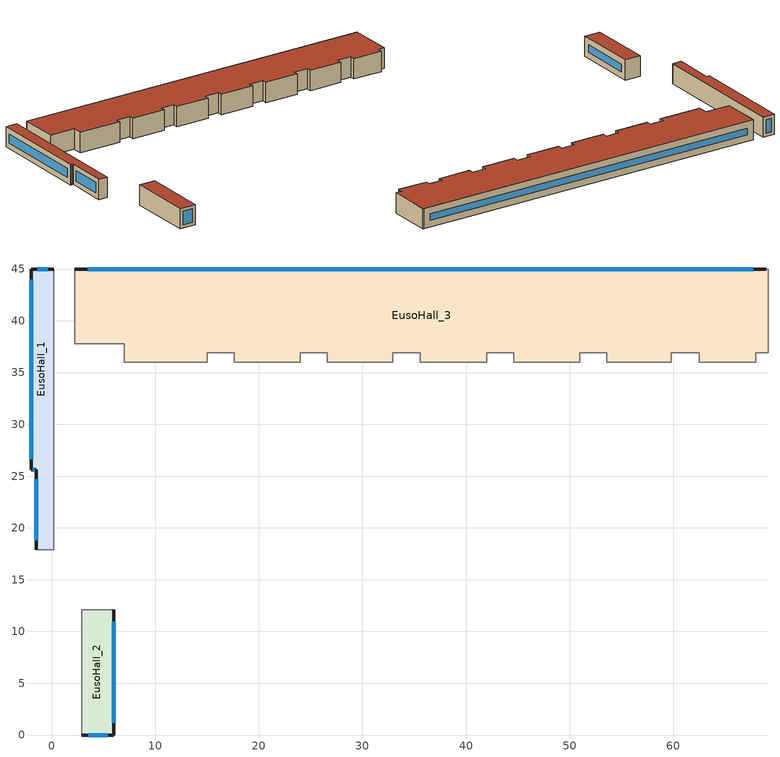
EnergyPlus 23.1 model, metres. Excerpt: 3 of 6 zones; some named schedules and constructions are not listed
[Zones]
EusoHall_3
 floor outside (90.1-2019 Nonresidential CZ 0 Exterior Floor (Mass)): 2.2,45 69.2,45 69.2,36.9 68,36.9 68,36 62.5,36 62.5,36.9 59.8,36.9 59.8,36 53.6,36 53.6,36.9 51,36.9 51,36 44.6,36 44.6,36.9 42,36.9 42,36 35.6,36 35.6,36.9 32.9,36.9 32.9,36 26.6,36 26.6,36.9 24,36.9 24,36 17.6,36 17.6,36.9 15,36.9 15,36 7,36 7,37.8 2.2,37.8 z24.3
 wall outside (90.1-2019 Nonresidential CZ 0 Exterior Wall (Mass)): 69,45 2.2,45 z24.3:28
 wall to EusoHall_0 (Interior Partition (Mass)_FLIPPED): 2.2,45 2.2,44.8 2.2,37.8 7,37.8 7,36 15,36 15,36.9 17.6,36.9 17.6,36 24,36 24,36.9 26.6,36.9 26.6,36 32.9,36 32.9,36.9 35.6,36.9 35.6,36 42,36 42,36.9 44.6,36.9 44.6,36 51,36 51,36.9 53.6,36.9 53.6,36 59.8,36 59.8,36.9 62.5,36.9 62.5,36 68,36 68,36.9 69.2,36.9 69.2,45 69,45 z24.3:28
 window (90.1-2019 Nonresidential CZ 0 Glazing (Operable)): 67.73,45 3.47,45 z25.57:26.73
 roof outside (90.1-2019 Nonresidential CZ 0 Exterior Roof (Mass)): 2.2,37.8 7,37.8 7,36 15,36 15,36.9 17.6,36.9 17.6,36 24,36 24,36.9 26.6,36.9 26.6,36 32.9,36 32.9,36.9 35.6,36.9 35.6,36 42,36 42,36.9 44.6,36.9 44.6,36 51,36 51,36.9 53.6,36.9 53.6,36 59.8,36 59.8,36.9 62.5,36.9 62.5,36 68,36 68,36.9 69.2,36.9 69.2,45 2.2,45 z28
EusoHall_2
 floor outside (90.1-2019 Nonresidential CZ 0 Exterior Floor (Mass)): 6,12.1 6,0 2.9,0 2.9,12.1 z24.3
 wall outside (90.1-2019 Nonresidential CZ 0 Exterior Wall (Mass)): 2.9,0 6,0 6,12.1 z24.3:28
 wall to EusoHall_0 (Interior Partition (Mass)_FLIPPED): 6,12.1 2.9,12.1 2.9,0 z24.3:28
 window (90.1-2019 Nonresidential CZ 0 Glazing (Operable)): 3.52,0 5.38,0 z24.92:27.38; 6,1.16 6,10.94 z25.46:26.84
 roof outside (90.1-2019 Nonresidential CZ 0 Exterior Roof (Mass)): 6,12.1 2.9,12.1 2.9,0 6,0 z28
EusoHall_1
 floor outside (90.1-2019 Nonresidential CZ 0 Exterior Floor (Mass)): 0.2,45 0.2,17.9 -1.5,17.9 -1.5,25.6 -2,25.6 -2,45 z24.3
 wall outside (90.1-2019 Nonresidential CZ 0 Exterior Wall (Mass)): 0.2,45 -2,45 -2,25.6 -1.5,25.6 -1.5,17.9 z24.3:28
 wall to EusoHall_0 (Interior Partition (Mass)_FLIPPED): -1.5,17.9 0.2,17.9 0.2,45 z24.3:28
 window (90.1-2019 Nonresidential CZ 0 Glazing (Operable)): -0.41,45 -1.39,45 z24.91:27.39; -2,43.98 -2,26.62 z25.32:26.98; -1.86,25.6 -1.64,25.6 z24.44:27.86; -1.5,24.71 -1.5,18.79 z25.19:27.11
 roof outside (90.1-2019 Nonresidential CZ 0 Exterior Roof (Mass)): 0.2,45 -2,45 -2,25.6 -1.5,25.6 -1.5,17.9 0.2,17.9 z28
[Schedule:Week:Daily]
NatVentAvail_EusoHall_1_23: 6332da91-6cb7-4e90-ba8b-073c3e1837ad, 5251327c-bfd3-4e71-80db-f106157e0657, 2290c739-f353-4add-b95b-0aedbdd68777, 6750acf9-ab4a-4d98-94d9-d8b52facf7e1, e586412e-b895-4e4e-b078-714fafe3a846, ad0ec491-3aae-4741-9c12-1140657b87df, fe0dd225-4426-4ae1-9c8d-a87b33ae09ce, 6332da91-6cb7-4e90-ba8b-073c3e1837ad, 6332da91-6cb7-4e90-ba8b-073c3e1837ad, 6332da91-6cb7-4e90-ba8b-073c3e1837ad, 6332da91-6cb7-4e90-ba8b-073c3e1837ad, 6332da91-6cb7-4e90-ba8b-073c3e1837ad
NatVentAvail_EusoHall_1_24: e7bb535f-ec1d-4bcd-8f81-7833b6e4e2ae, 9383ca57-2c72-4463-9f47-794b61ca077d, 1a9b58b7-69dc-4faa-92b9-279820640946, 70484c85-b08a-4185-84bb-f313d11248bb, a32e5667-9f0d-49aa-9e64-19b7eb3d30b8, a91c502f-f23f-461c-98e9-a5471328e4f8, 95b9d926-6209-47f5-8451-d26393a212fe, e7bb535f-ec1d-4bcd-8f81-7833b6e4e2ae, e7bb535f-ec1d-4bcd-8f81-7833b6e4e2ae, e7bb535f-ec1d-4bcd-8f81-7833b6e4e2ae, e7bb535f-ec1d-4bcd-8f81-7833b6e4e2ae, e7bb535f-ec1d-4bcd-8f81-7833b6e4e2ae
NatVentAvail_EusoHall_1_25: 1edee476-4edf-44b1-a94d-8d0edb7acb16, 1c868e6c-b88b-456f-8f46-5778f23aefe0, 5fd22a9b-c18b-4093-975e-b50c7c07103a, 0a22c916-97b4-40ad-87dc-a29a9220976a, 988decd0-f76e-4f87-951f-a30457a9fa5f, 4d7f4514-3e4d-40ca-8067-8f43f37723d0, 1c726b32-6b5b-4bb8-95fc-ea8906bbaad4, 1edee476-4edf-44b1-a94d-8d0edb7acb16, 1edee476-4edf-44b1-a94d-8d0edb7acb16, 1edee476-4edf-44b1-a94d-8d0edb7acb16, 1edee476-4edf-44b1-a94d-8d0edb7acb16, 1edee476-4edf-44b1-a94d-8d0edb7acb16
NatVentAvail_EusoHall_1_26: f8dcb6b4-ebec-4f6c-8191-e7ba92919c07, d5ae455c-a958-4a6c-9e41-4b0b38a74ebd, bde2c56b-4361-41d9-b355-b8dd38fb5c4e, d19ead4f-3e38-4db7-b9ec-1d1ea436d8a3, 2ba33d3c-1061-42c9-b026-82399e52281a, a16a9faa-3cd2-4f3e-add9-5a3951247587, ba9fbe95-753f-47ca-9cdb-1fe0445726a4, f8dcb6b4-ebec-4f6c-8191-e7ba92919c07, f8dcb6b4-ebec-4f6c-8191-e7ba92919c07, f8dcb6b4-ebec-4f6c-8191-e7ba92919c07, f8dcb6b4-ebec-4f6c-8191-e7ba92919c07, f8dcb6b4-ebec-4f6c-8191-e7ba92919c07
NatVentAvail_EusoHall_1_27: a84c1b10-7703-4686-b6c3-cf9acc3fea8f, eed62e88-95fb-4ce1-9b38-c6df1d8e1af1, 630980d9-8902-4e20-9ac0-89335beabf06, 13f38636-2bac-432e-847a-adfdc9194c85, b416d6df-a64c-4eea-b8f3-2886ccfbdb23, 6b6dcbf5-174e-4058-ba4a-4106a9a94838, ea169772-6d7a-4a90-91d7-1874f9286222, a84c1b10-7703-4686-b6c3-cf9acc3fea8f, a84c1b10-7703-4686-b6c3-cf9acc3fea8f, a84c1b10-7703-4686-b6c3-cf9acc3fea8f, a84c1b10-7703-4686-b6c3-cf9acc3fea8f, a84c1b10-7703-4686-b6c3-cf9acc3fea8f
NatVentAvail_EusoHall_1_28: 3b8db116-1390-4be8-af33-2cd8fadc5e96, 4d4fdc87-ff44-4e13-86fc-deb57da8cdbc, d6793a14-2117-424e-b304-d24f7b105812, 680d5fcc-4b0f-43a7-88dc-dcbf6110573c, a62795c8-ae2f-479b-8b2a-efbee84d4a41, 3c3bc4a7-a5be-4f7e-890a-8d99ca10a4fa, 1b76eefe-7f16-4676-b9a8-cb36c499929d, 3b8db116-1390-4be8-af33-2cd8fadc5e96, 3b8db116-1390-4be8-af33-2cd8fadc5e96, 3b8db116-1390-4be8-af33-2cd8fadc5e96, 3b8db116-1390-4be8-af33-2cd8fadc5e96, 3b8db116-1390-4be8-af33-2cd8fadc5e96
NatVentAvail_EusoHall_1_29: 4b6cbc39-6e61-4849-b834-cf73fa18cad1, aed4cdc0-1afd-46ed-93a3-c0daf048304e, 2fc78e8c-145d-469e-867f-d31e39dc1db3, 9fe5029f-f59a-4003-9e20-82971140e3f3, a62795c8-ae2f-479b-8b2a-efbee84d4a41, a62795c8-ae2f-479b-8b2a-efbee84d4a41, b2623c84-30bb-45ff-968b-e432784ad543, 4b6cbc39-6e61-4849-b834-cf73fa18cad1, 4b6cbc39-6e61-4849-b834-cf73fa18cad1, 4b6cbc39-6e61-4849-b834-cf73fa18cad1, 4b6cbc39-6e61-4849-b834-cf73fa18cad1, 4b6cbc39-6e61-4849-b834-cf73fa18cad1
NatVentAvail_EusoHall_1_30: 2a71c9bf-f2c1-4135-b168-4a3af735b26f, 12e6eca9-dd67-4397-9863-61e16ffc4975, 2d71a0b3-c385-4601-be2e-941a834e1a31, 2ba98c4c-b84b-402c-9cef-1ce06a952d0e, df5e249e-ea07-4329-8bb8-99729bff8e30, 515c7bda-063f-41eb-b1d3-3388e0668c56, 68f537b6-ac60-475f-96c9-e475e707f2ef, 2a71c9bf-f2c1-4135-b168-4a3af735b26f, 2a71c9bf-f2c1-4135-b168-4a3af735b26f, 2a71c9bf-f2c1-4135-b168-4a3af735b26f, 2a71c9bf-f2c1-4135-b168-4a3af735b26f, 2a71c9bf-f2c1-4135-b168-4a3af735b26f
NatVentAvail_EusoHall_1_31: dfeb5df1-5a8f-42a6-aabb-e041f6552c42, c20bbf53-fd2c-42a1-8c83-1330fafab85f, 2fc78e8c-145d-469e-867f-d31e39dc1db3, c180077d-3b4b-4fca-8dd9-515284b14c2a, 89626969-bf3f-44a1-a49a-98616fb6d30f, 00e41467-ed2c-40bc-aa20-027d061c53b3, 27a01c53-35be-4686-bdf2-c10ee0f89b88, dfeb5df1-5a8f-42a6-aabb-e041f6552c42, dfeb5df1-5a8f-42a6-aabb-e041f6552c42, dfeb5df1-5a8f-42a6-aabb-e041f6552c42, dfeb5df1-5a8f-42a6-aabb-e041f6552c42, dfeb5df1-5a8f-42a6-aabb-e041f6552c42
NatVentAvail_EusoHall_1_32: 0fe7a610-fe7d-4ea9-bfcc-90b976f5bf19, 52d3edce-1fea-4ae9-8c25-2cee5d679851, 69a1a365-3daf-4386-b226-56382142d12a, 907e19f1-5563-4a37-a7e9-5540e3199aa3, c492e35e-0b02-4401-a850-d3cc184a6bbc, c5a6402a-54b2-4851-a452-f7504cdb09b4, c744326d-348f-43f1-ad7f-aa15d6f33643, 0fe7a610-fe7d-4ea9-bfcc-90b976f5bf19, 0fe7a610-fe7d-4ea9-bfcc-90b976f5bf19, 0fe7a610-fe7d-4ea9-bfcc-90b976f5bf19, 0fe7a610-fe7d-4ea9-bfcc-90b976f5bf19, 0fe7a610-fe7d-4ea9-bfcc-90b976f5bf19
NatVentAvail_EusoHall_1_33: 1754b8b1-c9d0-47d2-9bd6-c50d634462c6, 14978eca-2cb9-4f39-9ef9-770ede1feb44, d901ede9-aa1b-4e92-9598-01c9d31b0c65, 3d474086-ead6-4eae-86b9-8521adb8a140, ed631690-b153-414f-acb6-9f6d3ce11064, 574608b6-f41a-4539-928d-7d11991f8290, b0daf371-94ef-4199-9e17-4dbf58050579, 1754b8b1-c9d0-47d2-9bd6-c50d634462c6, 1754b8b1-c9d0-47d2-9bd6-c50d634462c6, 1754b8b1-c9d0-47d2-9bd6-c50d634462c6, 1754b8b1-c9d0-47d2-9bd6-c50d634462c6, 1754b8b1-c9d0-47d2-9bd6-c50d634462c6
NatVentAvail_EusoHall_1_34: 20b713a8-363e-49ef-b0c3-04cb13ab1945, 604d2e72-c169-4e57-967f-4565381169e9, c4a5be5d-b1e8-40b9-97ab-b14309f03059, 70efff3a-b57d-49f0-b939-dcbbc8b39556, 7052b2f6-53ab-4006-9394-acaad20a71f6, ecde4507-26a4-4c47-a5b8-fddd19792a43, 41a55157-20fe-49b1-b2fc-b01e32d22061, 20b713a8-363e-49ef-b0c3-04cb13ab1945, 20b713a8-363e-49ef-b0c3-04cb13ab1945, 20b713a8-363e-49ef-b0c3-04cb13ab1945, 20b713a8-363e-49ef-b0c3-04cb13ab1945, 20b713a8-363e-49ef-b0c3-04cb13ab1945
NatVentAvail_EusoHall_1_35: 7b8e8a05-7ab5-4d53-bc57-8796bb1e1499, 5135558e-81a2-4f99-b606-50918e3867ca, 5aaacf09-a89b-4841-90d7-da246790599a, 59d094f6-d023-4a98-9f4f-71d2e1375dce, 8efe621b-6eeb-42b2-b0d3-468a9ee4ecbf, c726c0ee-592a-4f4f-8428-e5f6c6eb65f6, 3bc45728-f52d-47c9-9121-b7fd922b2e3c, 7b8e8a05-7ab5-4d53-bc57-8796bb1e1499, 7b8e8a05-7ab5-4d53-bc57-8796bb1e1499, 7b8e8a05-7ab5-4d53-bc57-8796bb1e1499, 7b8e8a05-7ab5-4d53-bc57-8796bb1e1499, 7b8e8a05-7ab5-4d53-bc57-8796bb1e1499
NatVentAvail_EusoHall_1_36: 6b120e39-42dc-40a0-a3a5-a1eb81612cd1, b12a2cd2-5c25-4b79-90c2-75a77b51c77a, bb856838-7258-4e61-8b3b-c03c68a46f4b, e0a4c034-3030-46ee-bd48-ada2e6c875eb, 1a5acf1f-7d6f-4398-be55-5149b4694c56, 2ab80318-d16e-4ac4-a0ab-bc35d36eb3f5, 5fd22a9b-c18b-4093-975e-b50c7c07103a, 6b120e39-42dc-40a0-a3a5-a1eb81612cd1, 6b120e39-42dc-40a0-a3a5-a1eb81612cd1, 6b120e39-42dc-40a0-a3a5-a1eb81612cd1, 6b120e39-42dc-40a0-a3a5-a1eb81612cd1, 6b120e39-42dc-40a0-a3a5-a1eb81612cd1
NatVentAvail_EusoHall_1_37: a62795c8-ae2f-479b-8b2a-efbee84d4a41, 71852969-91b0-4599-844a-5cf60245c418, 1e54a98e-a466-4bce-bfbc-ade52299f837, 549c9a82-a44d-447d-8ef1-37cb97dc57c2, de779cb4-203f-48a2-bc42-aabfa4bdee96, 18e58098-65c4-4b0d-9ea7-b0fd42394141, 81aebc70-f1ac-4522-a4af-15ac4887c04f, a62795c8-ae2f-479b-8b2a-efbee84d4a41, a62795c8-ae2f-479b-8b2a-efbee84d4a41, a62795c8-ae2f-479b-8b2a-efbee84d4a41, a62795c8-ae2f-479b-8b2a-efbee84d4a41, a62795c8-ae2f-479b-8b2a-efbee84d4a41
NatVentAvail_EusoHall_1_38: 6f73c7b3-c3e5-4ad4-81b0-0fd7dc873b02, 9fc4ddae-0017-4718-816f-6c04cf4db179, 6b120e39-42dc-40a0-a3a5-a1eb81612cd1, 9eefdaef-ada9-4f8e-90eb-5d117234d36a, d767e852-24ed-49d0-b0ea-9acfed05660c, 4405e9f8-4af8-4ef3-b652-02a3c0e96519, 1db3d948-5c77-4c33-b793-20e5a1880f78, 6f73c7b3-c3e5-4ad4-81b0-0fd7dc873b02, 6f73c7b3-c3e5-4ad4-81b0-0fd7dc873b02, 6f73c7b3-c3e5-4ad4-81b0-0fd7dc873b02, 6f73c7b3-c3e5-4ad4-81b0-0fd7dc873b02, 6f73c7b3-c3e5-4ad4-81b0-0fd7dc873b02
NatVentAvail_EusoHall_1_39: 313731ce-c7df-472e-9bd9-8085fefb7663, e0811fa4-4559-4f8a-a4c0-96764c17b3b3, 25c959fa-2b45-4741-b170-c6ba072dd97e, 6bd842a5-7d6e-48c8-8eae-dd142926ea7b, a65f11e3-1d7f-4fa0-a5b4-c3673c2b8c20, 93e412e1-dab8-4248-9e68-22964aad8e07, a62795c8-ae2f-479b-8b2a-efbee84d4a41, 313731ce-c7df-472e-9bd9-8085fefb7663, 313731ce-c7df-472e-9bd9-8085fefb7663, 313731ce-c7df-472e-9bd9-8085fefb7663, 313731ce-c7df-472e-9bd9-8085fefb7663, 313731ce-c7df-472e-9bd9-8085fefb7663
NatVentAvail_EusoHall_1_40: 9fe5029f-f59a-4003-9e20-82971140e3f3, fb57eaea-ed6e-41d2-9f34-c0dd448db9ef, 52eac430-4feb-49ac-9b21-4d8ceba82405, cfd56535-ab03-482b-a854-fe428066eb2f, 6d9761a4-8871-4979-b235-5988a06dda80, f5e22a26-b5b4-49d5-9f0c-a905d4433357, 44474703-29d1-47da-b76e-ed6790843992, 9fe5029f-f59a-4003-9e20-82971140e3f3, 9fe5029f-f59a-4003-9e20-82971140e3f3, 9fe5029f-f59a-4003-9e20-82971140e3f3, 9fe5029f-f59a-4003-9e20-82971140e3f3, 9fe5029f-f59a-4003-9e20-82971140e3f3
NatVentAvail_EusoHall_1_41: d2a302a8-2629-487d-9e00-572bfd9795de, 8ae38a0c-3cee-44aa-bd9d-a1b606dec63b, 4abefa05-676d-4938-8afc-989a7441bb60, a9f03eed-c432-4c09-84b8-2e2f4344c2f8, fd98d4a6-4708-49eb-9d14-4dad9f4542be, 63858741-1ad6-498d-9972-71cabd4a0b67, 455874d4-2800-4e73-a47e-8e144fa1d724, d2a302a8-2629-487d-9e00-572bfd9795de, d2a302a8-2629-487d-9e00-572bfd9795de, d2a302a8-2629-487d-9e00-572bfd9795de, d2a302a8-2629-487d-9e00-572bfd9795de, d2a302a8-2629-487d-9e00-572bfd9795de
NatVentAvail_EusoHall_1_42: 3dbd31de-4de5-40d6-81c2-e870b2f4ed08, 4fa58f68-1ff3-43e3-aff5-6a4b3b5ff9b8, 1b422b06-4d84-4567-b893-085be0c5f850, 6d9ab0f8-4441-4b5f-8070-4c86c229d255, 646840da-9d52-47fe-ac31-c8afd21355a4, f8984b34-d246-4d73-b15d-98454f0b202b, a5b4e966-5cc4-4f1e-9223-2c069a24de10, 3dbd31de-4de5-40d6-81c2-e870b2f4ed08, 3dbd31de-4de5-40d6-81c2-e870b2f4ed08, 3dbd31de-4de5-40d6-81c2-e870b2f4ed08, 3dbd31de-4de5-40d6-81c2-e870b2f4ed08, 3dbd31de-4de5-40d6-81c2-e870b2f4ed08
NatVentAvail_EusoHall_1_43: b3bc9d6e-74fc-4d1c-b34c-2b5daba64fad, cbb36e25-c8ba-4894-8889-73ac0f065851, a9db6f3e-0e80-460f-aaaf-8a2185ced856, f04bd815-7e4e-45b6-ab96-e8d2b0caa17f, a72f961d-a38f-46ea-8d5d-a43e35bf3f93, 297d822f-b603-48a6-b0c9-81b1d25f9821, 71b3ba28-b184-403f-ada3-2e08a5ad2f8d, b3bc9d6e-74fc-4d1c-b34c-2b5daba64fad, b3bc9d6e-74fc-4d1c-b34c-2b5daba64fad, b3bc9d6e-74fc-4d1c-b34c-2b5daba64fad, b3bc9d6e-74fc-4d1c-b34c-2b5daba64fad, b3bc9d6e-74fc-4d1c-b34c-2b5daba64fad
NatVentAvail_EusoHall_1_44: 7742809e-d05c-4098-9931-9f93e8e9eb3e, 7dfa3104-7c5d-4b68-b8eb-ad1997f8ac2b, 140f11fe-9945-4026-a095-739acdb1b53f, 33a6a80f-4318-49b7-8b49-de908e227edf, 0a50a0d6-e69e-4f0d-bac3-7126b1850e9f, d6222592-bb99-4768-b597-3d824bbfb7d1, 1a99e7ff-dbd1-49c3-961a-08f429960bf3, 7742809e-d05c-4098-9931-9f93e8e9eb3e, 7742809e-d05c-4098-9931-9f93e8e9eb3e, 7742809e-d05c-4098-9931-9f93e8e9eb3e, 7742809e-d05c-4098-9931-9f93e8e9eb3e, 7742809e-d05c-4098-9931-9f93e8e9eb3e
NatVentAvail_EusoHall_1_45: e19bfe02-f1ae-4d82-aa2a-02a573e9c0a2, 12e6eca9-dd67-4397-9863-61e16ffc4975, 7a0e5ab4-7f31-4695-a8db-0478f25194ad, 87d7bfc6-9845-4750-8d5f-f618b351ada8, 25c959fa-2b45-4741-b170-c6ba072dd97e, 3ed1bdd2-a640-4867-bee5-1c31ec0cfabd, e19bfe02-f1ae-4d82-aa2a-02a573e9c0a2, e19bfe02-f1ae-4d82-aa2a-02a573e9c0a2, e19bfe02-f1ae-4d82-aa2a-02a573e9c0a2, e19bfe02-f1ae-4d82-aa2a-02a573e9c0a2, e19bfe02-f1ae-4d82-aa2a-02a573e9c0a2, e19bfe02-f1ae-4d82-aa2a-02a573e9c0a2
NatVentAvail_EusoHall_1_46: 82e24801-b69f-45b3-b521-3b2d9a7dbb8e, 4fa58f68-1ff3-43e3-aff5-6a4b3b5ff9b8, 92fe5dc1-60db-42d3-9b4d-22f5baedfb66, 83f09b87-28e3-48be-9932-2c441c62da21, 245c7168-4c56-45d3-b860-a61e01dd92a4, 3ed1d6ff-4ed4-489f-ae1a-452bd2c13c2c, 52df999a-0989-485d-ba1e-4034a722b494, 82e24801-b69f-45b3-b521-3b2d9a7dbb8e, 82e24801-b69f-45b3-b521-3b2d9a7dbb8e, 82e24801-b69f-45b3-b521-3b2d9a7dbb8e, 82e24801-b69f-45b3-b521-3b2d9a7dbb8e, 82e24801-b69f-45b3-b521-3b2d9a7dbb8e
NatVentAvail_EusoHall_1_47: c9d1d3d0-d8c5-4911-87e4-8faf4b7b6b4e, b5ce0e9e-3299-4ff2-a6d4-5cfa7f2b74e6, 5c1228bd-317e-41e8-8630-53cdd7f532e2, 3cd71ea0-2d90-43ed-b10c-4ac39f14ad0b, 66c5cdb3-325b-40c0-88c0-793ec1f5d17c, da756e30-6436-43f5-861b-e306f3106992, 37bdd275-94f8-420d-8951-a87cfc24ec8d, c9d1d3d0-d8c5-4911-87e4-8faf4b7b6b4e, c9d1d3d0-d8c5-4911-87e4-8faf4b7b6b4e, c9d1d3d0-d8c5-4911-87e4-8faf4b7b6b4e, c9d1d3d0-d8c5-4911-87e4-8faf4b7b6b4e, c9d1d3d0-d8c5-4911-87e4-8faf4b7b6b4e
NatVentAvail_EusoHall_1_48: 782fbf5e-5271-4af4-a049-07a89cb71f1e, f846596f-d943-4e23-82c5-b6e634464abe, 3cf90825-8e4d-4cef-ac9b-dfed4be0a49f, 420ce93c-493e-4a25-aa9d-c3338832eafc, 2526d884-f032-42dd-9cff-73ee962b2508, 2054fa7c-9cd4-4bad-95fd-87c66e13ca9b, 34e1e659-6ace-4e50-901a-1ad46101fb9b, 782fbf5e-5271-4af4-a049-07a89cb71f1e, 782fbf5e-5271-4af4-a049-07a89cb71f1e, 782fbf5e-5271-4af4-a049-07a89cb71f1e, 782fbf5e-5271-4af4-a049-07a89cb71f1e, 782fbf5e-5271-4af4-a049-07a89cb71f1e
NatVentAvail_EusoHall_1_49: b06cdcaa-4498-4a2e-a3b3-064f4aeb3136, 92192b39-e0bd-44c8-9fc4-dc1a2ddd95f6, 55f7d02a-d6ed-487b-9970-117a53eff8c2, 6bbcab25-1683-4c5a-b164-204c10bd3732, f2bd2640-5c52-422b-8d4b-f8374422741e, 00df0869-7845-442a-98b6-27a331c275c0, a936810f-7387-40ed-8a14-ee3f88dff86f, b06cdcaa-4498-4a2e-a3b3-064f4aeb3136, b06cdcaa-4498-4a2e-a3b3-064f4aeb3136, b06cdcaa-4498-4a2e-a3b3-064f4aeb3136, b06cdcaa-4498-4a2e-a3b3-064f4aeb3136, b06cdcaa-4498-4a2e-a3b3-064f4aeb3136
NatVentAvail_EusoHall_1_50: d7f0ab17-82e2-4ff1-952d-7fc049c17cfd, 52eac430-4feb-49ac-9b21-4d8ceba82405, 16dc94f1-fd5a-408f-878e-9787abd902d3, 57937b1d-031b-4f51-96b3-52c97b911cdc, cca708db-de7f-4e5a-854e-22bdceb45fe7, 3d596d52-c6d1-4a93-8523-08ac53920024, 06445bb4-961d-4449-8570-0e084816a3e8, d7f0ab17-82e2-4ff1-952d-7fc049c17cfd, d7f0ab17-82e2-4ff1-952d-7fc049c17cfd, d7f0ab17-82e2-4ff1-952d-7fc049c17cfd, d7f0ab17-82e2-4ff1-952d-7fc049c17cfd, d7f0ab17-82e2-4ff1-952d-7fc049c17cfd
NatVentAvail_EusoHall_1_51: 6cfad442-184e-4924-b446-f71590110b38, bc2884a5-1d87-4352-8732-65ce3a887c29, c3ff746d-7a14-42d8-8087-b29e7ba86092, e9590571-0419-4733-8cde-668f2c4a53da, 311e8e87-0bbd-46d4-8391-47fbc9cfb7f4, 115521b5-6191-47d1-86e6-888a2dc486c2, 00e41467-ed2c-40bc-aa20-027d061c53b3, 6cfad442-184e-4924-b446-f71590110b38, 6cfad442-184e-4924-b446-f71590110b38, 6cfad442-184e-4924-b446-f71590110b38, 6cfad442-184e-4924-b446-f71590110b38, 6cfad442-184e-4924-b446-f71590110b38
NatVentAvail_EusoHall_1_52: 82b2cbb5-e1aa-4ae7-9253-4c6ed3fb4d58, 82b2cbb5-e1aa-4ae7-9253-4c6ed3fb4d58, 82b2cbb5-e1aa-4ae7-9253-4c6ed3fb4d58, 82b2cbb5-e1aa-4ae7-9253-4c6ed3fb4d58, 82b2cbb5-e1aa-4ae7-9253-4c6ed3fb4d58, 82b2cbb5-e1aa-4ae7-9253-4c6ed3fb4d58, 82b2cbb5-e1aa-4ae7-9253-4c6ed3fb4d58, 82b2cbb5-e1aa-4ae7-9253-4c6ed3fb4d58, 82b2cbb5-e1aa-4ae7-9253-4c6ed3fb4d58, 82b2cbb5-e1aa-4ae7-9253-4c6ed3fb4d58, 82b2cbb5-e1aa-4ae7-9253-4c6ed3fb4d58, 82b2cbb5-e1aa-4ae7-9253-4c6ed3fb4d58
CoolAvail_EusoHall_0_0: d7e5b99c-9d10-4d33-83fc-dfeceab2b9dc, b597310c-283d-414e-b1ba-955f8512ccf6, da290a03-564e-421a-a2da-e90a6297ec27, 6085064d-a5c8-4e2a-9ad4-9c05661dbb8e, 693212bf-7ecb-452f-a9f7-f6a538c7ec69, b114c2df-a09e-4c0f-8b00-ea96381febad, 2f37f451-55fe-4566-a07a-108e6b8668bf, d7e5b99c-9d10-4d33-83fc-dfeceab2b9dc, d7e5b99c-9d10-4d33-83fc-dfeceab2b9dc, d7e5b99c-9d10-4d33-83fc-dfeceab2b9dc, d7e5b99c-9d10-4d33-83fc-dfeceab2b9dc, d7e5b99c-9d10-4d33-83fc-dfeceab2b9dc
CoolAvail_EusoHall_0_1: c79f6948-b9f4-48a9-8736-513b95a32394, 0ce3e6b6-86ed-4d0f-88f8-02055e82c3be, 99f8109c-20de-4f73-8d95-14162c795a14, 02589146-541a-4a3e-8912-f86a4d1639e9, 6ecb99d2-e238-4e3a-a131-fe5589dfcf4f, 1af80198-2144-4769-a272-876d4b78b691, 4d83f85a-e854-4612-99e6-a343929f37aa, c79f6948-b9f4-48a9-8736-513b95a32394, c79f6948-b9f4-48a9-8736-513b95a32394, c79f6948-b9f4-48a9-8736-513b95a32394, c79f6948-b9f4-48a9-8736-513b95a32394, c79f6948-b9f4-48a9-8736-513b95a32394
CoolAvail_EusoHall_0_2: 2b1502c3-eb43-4b75-852d-5d9233ec1bb0, 2367849a-b566-4be2-9cd8-89378308cab6, 6ecb99d2-e238-4e3a-a131-fe5589dfcf4f, cedaa26c-5a1e-476a-80ab-3c63141a465f, b597310c-283d-414e-b1ba-955f8512ccf6, 9ed2f5ec-e810-4802-8e53-cdc79e9d191f, 80993026-a420-4720-b4ec-8bcc34674c03, 2b1502c3-eb43-4b75-852d-5d9233ec1bb0, 2b1502c3-eb43-4b75-852d-5d9233ec1bb0, 2b1502c3-eb43-4b75-852d-5d9233ec1bb0, 2b1502c3-eb43-4b75-852d-5d9233ec1bb0, 2b1502c3-eb43-4b75-852d-5d9233ec1bb0
CoolAvail_EusoHall_0_3: c422d4e7-1f96-4483-8e49-8b46988ff9bd, 261ceef6-f1c4-4b21-a04e-8e898b720e58, 7320faba-fa9b-41e8-9ff3-966f4524acc6, a61f660e-da6f-4b8c-967a-b691c5ed55db, 98774c40-b7a9-447d-ac85-599ab4622be6, d7e5b99c-9d10-4d33-83fc-dfeceab2b9dc, c2440778-dadd-4ac8-b9ce-6470fcf3da95, c422d4e7-1f96-4483-8e49-8b46988ff9bd, c422d4e7-1f96-4483-8e49-8b46988ff9bd, c422d4e7-1f96-4483-8e49-8b46988ff9bd, c422d4e7-1f96-4483-8e49-8b46988ff9bd, c422d4e7-1f96-4483-8e49-8b46988ff9bd
CoolAvail_EusoHall_0_4: 406e3145-7e2d-4dd9-b3f1-25beea0256e3, 57d33333-c2c5-415b-8a25-42d91ccb8363, 72d60807-47f9-45c2-bdaa-fb25205a47d5, 6ffab651-5a29-4736-9cd8-3f11e1557f05, 781aa522-5f02-456a-ab81-4925524235a2, 699be518-f2e0-4794-a592-670e1b48a712, 57d33333-c2c5-415b-8a25-42d91ccb8363, 406e3145-7e2d-4dd9-b3f1-25beea0256e3, 406e3145-7e2d-4dd9-b3f1-25beea0256e3, 406e3145-7e2d-4dd9-b3f1-25beea0256e3, 406e3145-7e2d-4dd9-b3f1-25beea0256e3, 406e3145-7e2d-4dd9-b3f1-25beea0256e3
CoolAvail_EusoHall_0_5: f3d2e44d-9f04-44e1-a340-f8053c67033d, 9c9a4937-985b-4abd-a4eb-c330f3a62d9f, a178a80b-9ef2-4349-83af-d5195f48ebee, f8b25ba7-76cb-41dd-bf4b-928c24ef8131, 58164939-f43a-44e0-96ea-f1030d54998d, e6716caf-24ff-4edb-b666-2990b67149e3, e9256029-574c-4a0b-83f0-d9f8ef9f4bcd, f3d2e44d-9f04-44e1-a340-f8053c67033d, f3d2e44d-9f04-44e1-a340-f8053c67033d, f3d2e44d-9f04-44e1-a340-f8053c67033d, f3d2e44d-9f04-44e1-a340-f8053c67033d, f3d2e44d-9f04-44e1-a340-f8053c67033d
CoolAvail_EusoHall_0_6: 3d101e56-55fe-4fa6-adc5-946978ee0cc5, c4a5be5d-b1e8-40b9-97ab-b14309f03059, 783ebd82-eb86-46a7-8430-1ca06f6c242d, 39836a7a-7b86-47be-b536-9d152f9af2cd, 48671de6-307a-4c06-9335-59ca6e47b2b9, 3a251004-3b7d-427d-8c1a-7965801f49c0, 631c5dcc-448b-4f5e-a17d-a6a710a33b7b, 3d101e56-55fe-4fa6-adc5-946978ee0cc5, 3d101e56-55fe-4fa6-adc5-946978ee0cc5, 3d101e56-55fe-4fa6-adc5-946978ee0cc5, 3d101e56-55fe-4fa6-adc5-946978ee0cc5, 3d101e56-55fe-4fa6-adc5-946978ee0cc5
CoolAvail_EusoHall_0_7: 1a4db880-6c92-445b-b783-9ccfe2ffc7f7, e6fcb527-af41-4b7e-94c3-970d9c943018, 81bc8d14-d562-4555-8d81-3a23e84ff7b1, a29f0d04-5ea6-4779-bbff-8c9ed2f9308e, 2fd3cf0c-5ea0-4a75-b431-7858e7d2ea05, e564afc8-3778-4f0e-8627-9ee1fcb77568, 6d6c107a-7172-4230-87a2-81b0437fc1dd, 1a4db880-6c92-445b-b783-9ccfe2ffc7f7, 1a4db880-6c92-445b-b783-9ccfe2ffc7f7, 1a4db880-6c92-445b-b783-9ccfe2ffc7f7, 1a4db880-6c92-445b-b783-9ccfe2ffc7f7, 1a4db880-6c92-445b-b783-9ccfe2ffc7f7
CoolAvail_EusoHall_0_8: d8065316-87cf-4211-9bed-066588f99331, d1d6934c-aefe-41d1-b502-583614adbce6, 445eba1f-d624-4612-baba-f46560e3fc74, 795c1ede-e9b3-4c74-b5f2-1e097a1777cd, 5705f5d4-99d6-48ba-bbf3-53ecd38484ec, a5563690-9c2f-46d2-9c86-66f477c4b9eb, 521c8437-9d9c-48ce-98c0-ca1b6e028930, d8065316-87cf-4211-9bed-066588f99331, d8065316-87cf-4211-9bed-066588f99331, d8065316-87cf-4211-9bed-066588f99331, d8065316-87cf-4211-9bed-066588f99331, d8065316-87cf-4211-9bed-066588f99331
CoolAvail_EusoHall_0_9: 6cc1dd10-d4be-4fed-9dbf-40c5afab066e, 70f83d97-8563-44ae-8c90-54d0c3e2e653, 521c8437-9d9c-48ce-98c0-ca1b6e028930, 36d53d1e-9647-4dca-880c-ebe5ae424f0c, 1347a47a-635e-44db-8095-ad33cd010bf4, 4c90a1be-e6e6-4e11-8031-08983c24bd5a, 3cd50061-53dd-46a6-81ac-84095c24f8b7, 6cc1dd10-d4be-4fed-9dbf-40c5afab066e, 6cc1dd10-d4be-4fed-9dbf-40c5afab066e, 6cc1dd10-d4be-4fed-9dbf-40c5afab066e, 6cc1dd10-d4be-4fed-9dbf-40c5afab066e, 6cc1dd10-d4be-4fed-9dbf-40c5afab066e
CoolAvail_EusoHall_0_10: cbbcf1aa-7bd9-4049-8100-ddac348a8daa, 521c8437-9d9c-48ce-98c0-ca1b6e028930, f7d0874d-c516-4696-b21d-aaebb8ca0ea7, 33df1978-4deb-4061-b145-8be10ad441f1, fbc37800-2ce9-4e02-9a21-16118bb82d76, b6091497-2c15-4ce2-b65b-0776d7db8506, ebb1fba6-b601-4284-8c7a-3bd8816e5b52, cbbcf1aa-7bd9-4049-8100-ddac348a8daa, cbbcf1aa-7bd9-4049-8100-ddac348a8daa, cbbcf1aa-7bd9-4049-8100-ddac348a8daa, cbbcf1aa-7bd9-4049-8100-ddac348a8daa, cbbcf1aa-7bd9-4049-8100-ddac348a8daa
CoolAvail_EusoHall_0_11: 521c8437-9d9c-48ce-98c0-ca1b6e028930, d1622a5d-a6f1-4f9e-8748-42444f31e21a, ce7b1e8d-c4a9-408f-bc3b-45fb3e9e81f5, 93812771-9526-4847-8f30-68e40c401aeb, 7fc6bea1-c453-4ec8-b1ca-d9f688935a09, 8d4f26f5-0e57-4b83-b7c9-aeb408055154, 19b88fd0-e7b2-47fb-a242-3828c069f4db, 521c8437-9d9c-48ce-98c0-ca1b6e028930, 521c8437-9d9c-48ce-98c0-ca1b6e028930, 521c8437-9d9c-48ce-98c0-ca1b6e028930, 521c8437-9d9c-48ce-98c0-ca1b6e028930, 521c8437-9d9c-48ce-98c0-ca1b6e028930
CoolAvail_EusoHall_0_12: e957805f-7b57-496a-ad4a-f0b7a99e789a, 4f02a80b-1a9d-45aa-a464-88012857e543, 6cb6487b-181d-454a-9b4f-23ea288df57a, 752dcd47-1207-4ae1-bbf7-b5deb686ab4f, 552f2eb1-6ed6-4d36-8595-dc75ea26995b, c25076e2-83f9-43ec-a7ce-ec10a22b0316, 05e22307-fbe0-4413-a034-3744cf36dbe7, e957805f-7b57-496a-ad4a-f0b7a99e789a, e957805f-7b57-496a-ad4a-f0b7a99e789a, e957805f-7b57-496a-ad4a-f0b7a99e789a, e957805f-7b57-496a-ad4a-f0b7a99e789a, e957805f-7b57-496a-ad4a-f0b7a99e789a
CoolAvail_EusoHall_0_13: e791d0cf-f39e-4005-808d-e845783313d4, a7fe3f3c-4ade-4d9a-9512-5d5033069ae8, d738bd74-4825-423d-8a09-65f1778f6944, 31c99ba7-2945-4958-bace-90b5aec51a38, e8edd560-691d-41cf-bb03-2a4d22a22ed3, 04d1a4b5-3376-44fc-b376-7cb6dc7f51b8, 40272faf-2325-47ea-ba44-43c57943bcb9, e791d0cf-f39e-4005-808d-e845783313d4, e791d0cf-f39e-4005-808d-e845783313d4, e791d0cf-f39e-4005-808d-e845783313d4, e791d0cf-f39e-4005-808d-e845783313d4, e791d0cf-f39e-4005-808d-e845783313d4
CoolAvail_EusoHall_0_14: 6a9c3c01-03be-4e5c-9b7a-472494a076a6, e3cc5353-eaee-4389-aca9-5e7eaef9c6c0, f2156fc8-cdda-4206-9231-c78dc6a6b3b7, aa200953-068d-4a07-9bb0-c4b37b021b6b, 6e956e07-b0e8-48f5-a229-809bd748cecc, 1a1e912c-07d4-4f61-90d5-0b17f3ad34df, 74e100af-d916-4986-a743-59a1bea8542a, 6a9c3c01-03be-4e5c-9b7a-472494a076a6, 6a9c3c01-03be-4e5c-9b7a-472494a076a6, 6a9c3c01-03be-4e5c-9b7a-472494a076a6, 6a9c3c01-03be-4e5c-9b7a-472494a076a6, 6a9c3c01-03be-4e5c-9b7a-472494a076a6
CoolAvail_EusoHall_0_15: 3af436c9-0733-4cc0-8ac1-8ca0b9222e7b, b06e3eb3-9604-4807-bd0d-7fb5b999f241, 32a83287-0554-4d9c-9d8f-18181e8ce7f6, 16dc94f1-fd5a-408f-878e-9787abd902d3, 732e77de-6dc6-4469-b5eb-75d091f2134b, 4bd78c04-3244-4367-a556-51576fba4607, ee1e9c92-2daa-4f5e-8601-b6b2b0ee5710, 3af436c9-0733-4cc0-8ac1-8ca0b9222e7b, 3af436c9-0733-4cc0-8ac1-8ca0b9222e7b, 3af436c9-0733-4cc0-8ac1-8ca0b9222e7b, 3af436c9-0733-4cc0-8ac1-8ca0b9222e7b, 3af436c9-0733-4cc0-8ac1-8ca0b9222e7b
CoolAvail_EusoHall_0_16: ae3bcc72-9964-432c-9a2c-8f971146579a, 5699ba8f-58e2-43e5-b745-ee9f3af0dba6, 0619a294-0275-469f-b7bc-4ec2037575ae, f895e444-e07a-450f-b1e1-37adfff5f1c2, 4f516ba6-66e9-434b-88d3-dcb990c449b5, 87dd94cc-9ce7-4f0b-9e74-cc15da6f797a, a7f14202-acd8-4ea9-9fee-97cd93e6c15f, ae3bcc72-9964-432c-9a2c-8f971146579a, ae3bcc72-9964-432c-9a2c-8f971146579a, ae3bcc72-9964-432c-9a2c-8f971146579a, ae3bcc72-9964-432c-9a2c-8f971146579a, ae3bcc72-9964-432c-9a2c-8f971146579a
CoolAvail_EusoHall_0_17: 6cb88152-a7a0-45a3-b40f-5ecddc8d7f71, 8b6010d1-59d2-479c-97b8-50dc53b60218, b10c6d95-c5ba-47b4-bf75-e42cc68d60f1, 6c1b08c8-2e6f-429e-99aa-9761f9929320, 5c117f11-edd9-4f2c-b71e-b313a66236d7, a78ec798-3014-4c5e-b735-91c5d17cc770, 2f318e1a-7371-4dc2-a9b7-577b3fb742ce, 6cb88152-a7a0-45a3-b40f-5ecddc8d7f71, 6cb88152-a7a0-45a3-b40f-5ecddc8d7f71, 6cb88152-a7a0-45a3-b40f-5ecddc8d7f71, 6cb88152-a7a0-45a3-b40f-5ecddc8d7f71, 6cb88152-a7a0-45a3-b40f-5ecddc8d7f71
CoolAvail_EusoHall_0_18: 801bcb79-8b6d-4960-b693-a2ba06ad6a04, 6b729d0f-4583-4f60-bbf7-e70aff4348c9, 391f6e2f-0712-47ce-87f0-0a6ae218faf9, 801bcb79-8b6d-4960-b693-a2ba06ad6a04, 48d7d534-e6b8-447c-ac50-20cc621a3d68, 2186533d-5b30-47f4-9c1d-26b61335d2de, c3674c65-2930-47d4-b0e6-c83ba70cf9ba, 801bcb79-8b6d-4960-b693-a2ba06ad6a04, 801bcb79-8b6d-4960-b693-a2ba06ad6a04, 801bcb79-8b6d-4960-b693-a2ba06ad6a04, 801bcb79-8b6d-4960-b693-a2ba06ad6a04, 801bcb79-8b6d-4960-b693-a2ba06ad6a04
CoolAvail_EusoHall_0_19: 5afd6c6a-99c4-482d-a899-da60f4893e34, 9b7e8215-8fac-4fd3-a6e6-1acb39cfb5bb, 0661b327-7a4b-4225-a224-c7c8541ebc75, 000271fd-f23e-44b1-862e-7f7e5bcb5388, be49d39d-d155-4f6c-84bd-ffc14458faa6, a35847a5-bdd9-404c-98a2-55d8c0ab13c2, c5a63f66-2586-4c2d-b5ea-fb0ac0e0eea5, 5afd6c6a-99c4-482d-a899-da60f4893e34, 5afd6c6a-99c4-482d-a899-da60f4893e34, 5afd6c6a-99c4-482d-a899-da60f4893e34, 5afd6c6a-99c4-482d-a899-da60f4893e34, 5afd6c6a-99c4-482d-a899-da60f4893e34
CoolAvail_EusoHall_0_20: 370ee237-5733-4cf2-8669-db03491d6c97, 16dbf814-fb88-489c-b510-9b7e64cbec0a, 5afd6c6a-99c4-482d-a899-da60f4893e34, 3577b944-185a-4b33-bcec-75eb407ac093, d6e28079-73e1-40e8-8535-b0c4aa2ddf3b, 2e1b31e9-27e0-43c1-8e28-fc4737aeb8ac, 6cded987-9236-411a-b8e6-5c990b92f9c6, 370ee237-5733-4cf2-8669-db03491d6c97, 370ee237-5733-4cf2-8669-db03491d6c97, 370ee237-5733-4cf2-8669-db03491d6c97, 370ee237-5733-4cf2-8669-db03491d6c97, 370ee237-5733-4cf2-8669-db03491d6c97
CoolAvail_EusoHall_0_21: d7e4514d-13d5-4457-ad43-494f15173e64, 9c9a4937-985b-4abd-a4eb-c330f3a62d9f, 23a7472f-1032-4de9-8721-5942b3767b18, cbb36e25-c8ba-4894-8889-73ac0f065851, 0c7e18e9-3e15-4617-9277-fe11d716414c, 45895c9d-230e-420d-afe9-c33c6b2a5401, 78845c74-9c95-4dab-8f9e-c8301e5c1ada, d7e4514d-13d5-4457-ad43-494f15173e64, d7e4514d-13d5-4457-ad43-494f15173e64, d7e4514d-13d5-4457-ad43-494f15173e64, d7e4514d-13d5-4457-ad43-494f15173e64, d7e4514d-13d5-4457-ad43-494f15173e64
CoolAvail_EusoHall_0_22: 245c7168-4c56-45d3-b860-a61e01dd92a4, 73e10f4c-df2e-491c-bf3e-dc4a375c98b2, b86c521b-3f55-40d7-b7de-c4e9b6572788, d6287a59-6977-4231-b873-7e4115b0c1f9, f03ce519-5f53-48aa-8355-35d4624b0756, 82e24801-b69f-45b3-b521-3b2d9a7dbb8e, c3e87af8-951c-4df4-87f2-99d0216f4ac0, 245c7168-4c56-45d3-b860-a61e01dd92a4, 245c7168-4c56-45d3-b860-a61e01dd92a4, 245c7168-4c56-45d3-b860-a61e01dd92a4, 245c7168-4c56-45d3-b860-a61e01dd92a4, 245c7168-4c56-45d3-b860-a61e01dd92a4
CoolAvail_EusoHall_0_23: 82d1f006-f32a-4eef-8e82-f058a0c653c8, 5d4aa3a1-46cf-482b-bab5-c3f6d57726cc, 4c8a9034-ca63-4330-9c32-5def901b78e1, c99c27a1-6d7b-4084-89fb-9ad229545dae, 541e4b6c-232c-4203-bbaf-bb828c794992, db662a65-b3c1-496e-945f-6beeac43bc67, 320eb6be-55ff-4bdc-aeca-5b0c615f5faa, 82d1f006-f32a-4eef-8e82-f058a0c653c8, 82d1f006-f32a-4eef-8e82-f058a0c653c8, 82d1f006-f32a-4eef-8e82-f058a0c653c8, 82d1f006-f32a-4eef-8e82-f058a0c653c8, 82d1f006-f32a-4eef-8e82-f058a0c653c8
CoolAvail_EusoHall_0_24: bd76e356-e506-4f41-bf3f-a4268dd07b50, f50b9896-3e0d-4fe2-b1d6-3f0e9883024b, adca1d87-14c8-4b98-81f9-83e96c58b80e, da31c129-2013-4e8c-a2eb-0e99663f70cf, 77f55809-49cd-497d-8716-0810847b74e4, 9529d881-1d58-4fd5-98b2-557b95cbb25e, 117da6c0-aa0c-4931-8f82-098062c88b28, bd76e356-e506-4f41-bf3f-a4268dd07b50, bd76e356-e506-4f41-bf3f-a4268dd07b50, bd76e356-e506-4f41-bf3f-a4268dd07b50, bd76e356-e506-4f41-bf3f-a4268dd07b50, bd76e356-e506-4f41-bf3f-a4268dd07b50
CoolAvail_EusoHall_0_25: 0b3f2a85-f4fd-4bc5-869e-4c492d2ef7cc, a9864f80-f17e-4a41-998d-28fde4e042f0, e19bfe02-f1ae-4d82-aa2a-02a573e9c0a2, 1a410066-4264-4c74-a8bf-b4e41eb629ea, 2f728301-7c73-4331-afd5-4c87fea358d9, 068cef6e-f549-421b-a2ea-259443d9aced, ec6ddc03-490a-4d18-bc96-2397afe29e3e, 0b3f2a85-f4fd-4bc5-869e-4c492d2ef7cc, 0b3f2a85-f4fd-4bc5-869e-4c492d2ef7cc, 0b3f2a85-f4fd-4bc5-869e-4c492d2ef7cc, 0b3f2a85-f4fd-4bc5-869e-4c492d2ef7cc, 0b3f2a85-f4fd-4bc5-869e-4c492d2ef7cc
CoolAvail_EusoHall_0_26: aa0ae694-e033-4f4e-ad33-66ab06340f38, 16205f95-7ea1-4fc6-8c04-bd204729a887, addf563d-5a31-415b-a24a-daf946d898cc, a5a47706-80b8-4563-b8d2-9d1dd8df3631, 9745599f-ecdc-4370-84d4-48c70d651d39, cbb50865-e46b-4d34-bf0d-10324556d05f, 6e24eacf-f7bc-49dc-a342-f517a5fd3043, aa0ae694-e033-4f4e-ad33-66ab06340f38, aa0ae694-e033-4f4e-ad33-66ab06340f38, aa0ae694-e033-4f4e-ad33-66ab06340f38, aa0ae694-e033-4f4e-ad33-66ab06340f38, aa0ae694-e033-4f4e-ad33-66ab06340f38
CoolAvail_EusoHall_0_27: 37e4ad80-5de3-4b09-b78c-0cf0a482b5e9, 7783495b-d36e-4288-8516-7d896536fb01, 8e81e3c4-ca50-42e7-a426-7e78038a02e8, df1bf796-ce42-415e-938a-6bd4d340bd25, 2e3d2427-3dbe-404a-9892-1945da621810, 4b5b4895-a107-4b30-8298-ddc8a0559576, 3222b860-d494-4f9f-a081-641aafa66262, 37e4ad80-5de3-4b09-b78c-0cf0a482b5e9, 37e4ad80-5de3-4b09-b78c-0cf0a482b5e9, 37e4ad80-5de3-4b09-b78c-0cf0a482b5e9, 37e4ad80-5de3-4b09-b78c-0cf0a482b5e9, 37e4ad80-5de3-4b09-b78c-0cf0a482b5e9
CoolAvail_EusoHall_0_28: 910c827e-f24e-4da6-9bbf-1b2342f226e8, 8549f14c-0855-49d8-9b03-a07c90777d53, 133c55bc-0886-4dd5-b092-0719ee43a07b, 6e7f5253-d9a6-4470-a926-2be0c397a325, 6c1b08c8-2e6f-429e-99aa-9761f9929320, e587ac14-2242-4539-b52f-046d7c35531b, d7e4514d-13d5-4457-ad43-494f15173e64, 910c827e-f24e-4da6-9bbf-1b2342f226e8, 910c827e-f24e-4da6-9bbf-1b2342f226e8, 910c827e-f24e-4da6-9bbf-1b2342f226e8, 910c827e-f24e-4da6-9bbf-1b2342f226e8, 910c827e-f24e-4da6-9bbf-1b2342f226e8
CoolAvail_EusoHall_0_29: e7b6f415-d14f-49cc-aec8-488b7eee7e0a, 58d054f5-8ed8-47bb-8676-fa43d997256b, 0a2f3c27-62ff-4527-9d53-ae546242a73a, 7cd2d801-11ea-4548-b6d1-b6506767ebe2, 6c1b08c8-2e6f-429e-99aa-9761f9929320, 6c1b08c8-2e6f-429e-99aa-9761f9929320, 71a1b2d1-f7b0-44c0-9a9b-f3a84e9ce147, e7b6f415-d14f-49cc-aec8-488b7eee7e0a, e7b6f415-d14f-49cc-aec8-488b7eee7e0a, e7b6f415-d14f-49cc-aec8-488b7eee7e0a, e7b6f415-d14f-49cc-aec8-488b7eee7e0a, e7b6f415-d14f-49cc-aec8-488b7eee7e0a
CoolAvail_EusoHall_0_30: 93c727ed-cea7-4f93-98e3-06570e63334e, 521c8437-9d9c-48ce-98c0-ca1b6e028930, bfe82550-5d3c-40f7-b00f-b25a99b5ffb8, c7ab0060-c3ff-4c8d-9772-2b8c773ebf88, 99712ee7-af91-41a6-a600-5bd5d8756227, 78acb9c8-e45c-4526-824f-0267ea7e5401, 4c2a4c3e-d2eb-4f11-b7c2-d9d4b67e1052, 93c727ed-cea7-4f93-98e3-06570e63334e, 93c727ed-cea7-4f93-98e3-06570e63334e, 93c727ed-cea7-4f93-98e3-06570e63334e, 93c727ed-cea7-4f93-98e3-06570e63334e, 93c727ed-cea7-4f93-98e3-06570e63334e
CoolAvail_EusoHall_0_31: ed23c1d3-8170-4ab0-95cb-95a53d00f3f0, 3577b944-185a-4b33-bcec-75eb407ac093, 0a2f3c27-62ff-4527-9d53-ae546242a73a, 30214242-c64c-4fd1-8234-5cc6a37608e6, cbe92a6e-6167-49fa-ae0e-3d90e083cc50, 6c9b60de-de7c-483b-8e51-c4f6ecb3116a, b5fe1d0d-9058-475e-89de-cdebf12a91d0, ed23c1d3-8170-4ab0-95cb-95a53d00f3f0, ed23c1d3-8170-4ab0-95cb-95a53d00f3f0, ed23c1d3-8170-4ab0-95cb-95a53d00f3f0, ed23c1d3-8170-4ab0-95cb-95a53d00f3f0, ed23c1d3-8170-4ab0-95cb-95a53d00f3f0
CoolAvail_EusoHall_0_32: b1910894-dac4-4b9f-be70-22a9c1fe87ea, f96e8ff8-799c-49d9-a2f3-2ad9dd3c5e10, 56ac08d1-ce6c-445c-9e30-c910de6ba123, c6e81edc-0846-45c9-b1f7-add0e008eaea, 64e38b9a-768f-4422-9721-c406ecda144e, 1c73fa92-437e-4aea-95be-9427d51b31ac, e568e8fb-fe7c-4a3e-beae-9c118d69ac6e, b1910894-dac4-4b9f-be70-22a9c1fe87ea, b1910894-dac4-4b9f-be70-22a9c1fe87ea, b1910894-dac4-4b9f-be70-22a9c1fe87ea, b1910894-dac4-4b9f-be70-22a9c1fe87ea, b1910894-dac4-4b9f-be70-22a9c1fe87ea
CoolAvail_EusoHall_0_33: 8a3a1680-dce5-4ad8-8cc5-969c31d26625, 8ca0e83e-e703-484e-be3e-9afa4396e193, 3792e610-030f-486c-90b6-2215a9c24fa0, e1c9b63e-0a0a-4a12-9708-9543138f7fe9, 22a0d7b4-e8ee-4c76-9aac-7ee31b84feda, 23a7472f-1032-4de9-8721-5942b3767b18, c55c88a6-c3db-4699-9a4f-e533d90236eb, 8a3a1680-dce5-4ad8-8cc5-969c31d26625, 8a3a1680-dce5-4ad8-8cc5-969c31d26625, 8a3a1680-dce5-4ad8-8cc5-969c31d26625, 8a3a1680-dce5-4ad8-8cc5-969c31d26625, 8a3a1680-dce5-4ad8-8cc5-969c31d26625
CoolAvail_EusoHall_0_34: 5764238b-2b73-4a4f-ad75-5e04dac4a4e7, 5de6701f-e50b-43c7-9c1a-c540eb0ed75b, e1f5ee25-db57-439e-a34d-db4fcd72e19f, a030a653-0381-4c0a-8a33-6869d56c61bc, 960c1572-5374-42db-9046-0ef2f1ef50ca, be64c9d8-2fd7-4dc2-bc49-37cbb8602854, dd06199a-52a4-4c5d-b59b-ef1501699c32, 5764238b-2b73-4a4f-ad75-5e04dac4a4e7, 5764238b-2b73-4a4f-ad75-5e04dac4a4e7, 5764238b-2b73-4a4f-ad75-5e04dac4a4e7, 5764238b-2b73-4a4f-ad75-5e04dac4a4e7, 5764238b-2b73-4a4f-ad75-5e04dac4a4e7
CoolAvail_EusoHall_0_35: 7518ee75-218f-42a1-b8eb-8ba80607c360, 8a1bc56f-13c4-4ccd-9bb2-431121020df6, c79f6948-b9f4-48a9-8736-513b95a32394, 4b2e880b-d26c-493f-b7bf-a540a8475d19, 631c5dcc-448b-4f5e-a17d-a6a710a33b7b, b89e9000-7da6-4b1b-8e1e-167913ec14b8, be3df8b9-3314-4485-abdf-312ff1317cff, 7518ee75-218f-42a1-b8eb-8ba80607c360, 7518ee75-218f-42a1-b8eb-8ba80607c360, 7518ee75-218f-42a1-b8eb-8ba80607c360, 7518ee75-218f-42a1-b8eb-8ba80607c360, 7518ee75-218f-42a1-b8eb-8ba80607c360
CoolAvail_EusoHall_0_36: 62e3e170-1d40-4bb6-bbee-0d42ec7d97e2, 370ee237-5733-4cf2-8669-db03491d6c97, 043d72b7-162f-44df-b48d-ecdac2ef8b6f, 527c97ff-1d47-41c4-98d0-e92f04f17544, 72f1183f-cad5-44df-8bfd-f3d16fbc245c, d0f222d3-dc82-4779-b7e9-5bbbca209b39, e19bfe02-f1ae-4d82-aa2a-02a573e9c0a2, 62e3e170-1d40-4bb6-bbee-0d42ec7d97e2, 62e3e170-1d40-4bb6-bbee-0d42ec7d97e2, 62e3e170-1d40-4bb6-bbee-0d42ec7d97e2, 62e3e170-1d40-4bb6-bbee-0d42ec7d97e2, 62e3e170-1d40-4bb6-bbee-0d42ec7d97e2
CoolAvail_EusoHall_0_37: 6c1b08c8-2e6f-429e-99aa-9761f9929320, 9562eb76-1c17-4b38-bcd2-0b5fa4b16c97, 17089e23-4fb5-467f-8584-b7cd9ac0fd4c, de7631e0-d2d0-4ef5-8553-2cecc53ec344, fbf83ff0-ce3b-4bf7-b0ca-ba66a47de80c, b597310c-283d-414e-b1ba-955f8512ccf6, 9b9975a3-9d40-40f0-a16c-f174eb67d082, 6c1b08c8-2e6f-429e-99aa-9761f9929320, 6c1b08c8-2e6f-429e-99aa-9761f9929320, 6c1b08c8-2e6f-429e-99aa-9761f9929320, 6c1b08c8-2e6f-429e-99aa-9761f9929320, 6c1b08c8-2e6f-429e-99aa-9761f9929320
CoolAvail_EusoHall_0_38: 0a6da42c-64c4-465f-a450-deb7c99fbb4a, 7aaeb1da-301c-4ed6-9ee2-45e889008798, 62e3e170-1d40-4bb6-bbee-0d42ec7d97e2, 5f9a137d-26f2-4b2a-ba43-cbbc8e4bdea0, 38e37989-2398-44e5-b477-8b33ae5338b5, 38dcba13-f8c9-4a3d-b2dd-5d67582723b8, 78a7dd24-6dd8-46bf-8a67-1a2a35128c9b, 0a6da42c-64c4-465f-a450-deb7c99fbb4a, 0a6da42c-64c4-465f-a450-deb7c99fbb4a, 0a6da42c-64c4-465f-a450-deb7c99fbb4a, 0a6da42c-64c4-465f-a450-deb7c99fbb4a, 0a6da42c-64c4-465f-a450-deb7c99fbb4a
CoolAvail_EusoHall_0_39: 25c959fa-2b45-4741-b170-c6ba072dd97e, fadc1dea-d90e-48e3-8637-499f282e3403, 313731ce-c7df-472e-9bd9-8085fefb7663, 811bab29-e293-414b-a951-ca99fc4e803a, c3aebf8e-4e97-4ef6-81f3-f81eb86b9189, 0a06fd7e-6abe-4e09-8064-765f7de4bac5, 6c1b08c8-2e6f-429e-99aa-9761f9929320, 25c959fa-2b45-4741-b170-c6ba072dd97e, 25c959fa-2b45-4741-b170-c6ba072dd97e, 25c959fa-2b45-4741-b170-c6ba072dd97e, 25c959fa-2b45-4741-b170-c6ba072dd97e, 25c959fa-2b45-4741-b170-c6ba072dd97e
CoolAvail_EusoHall_0_40: 7cd2d801-11ea-4548-b6d1-b6506767ebe2, 2c4f1c33-f3aa-4f95-964b-b4c9803a64cc, 13de2850-6eb8-4c8e-a53c-c38e3759f3f9, f5f1666c-0ea6-4e4e-afb4-9f387512ecd7, 90ac5b96-1ca6-4962-bad7-65617176d41b, 20cd73e7-b224-4d58-8250-453002f3b639, 7a219ba2-e6d2-4560-b61c-8f5ac572d0e5, 7cd2d801-11ea-4548-b6d1-b6506767ebe2, 7cd2d801-11ea-4548-b6d1-b6506767ebe2, 7cd2d801-11ea-4548-b6d1-b6506767ebe2, 7cd2d801-11ea-4548-b6d1-b6506767ebe2, 7cd2d801-11ea-4548-b6d1-b6506767ebe2
